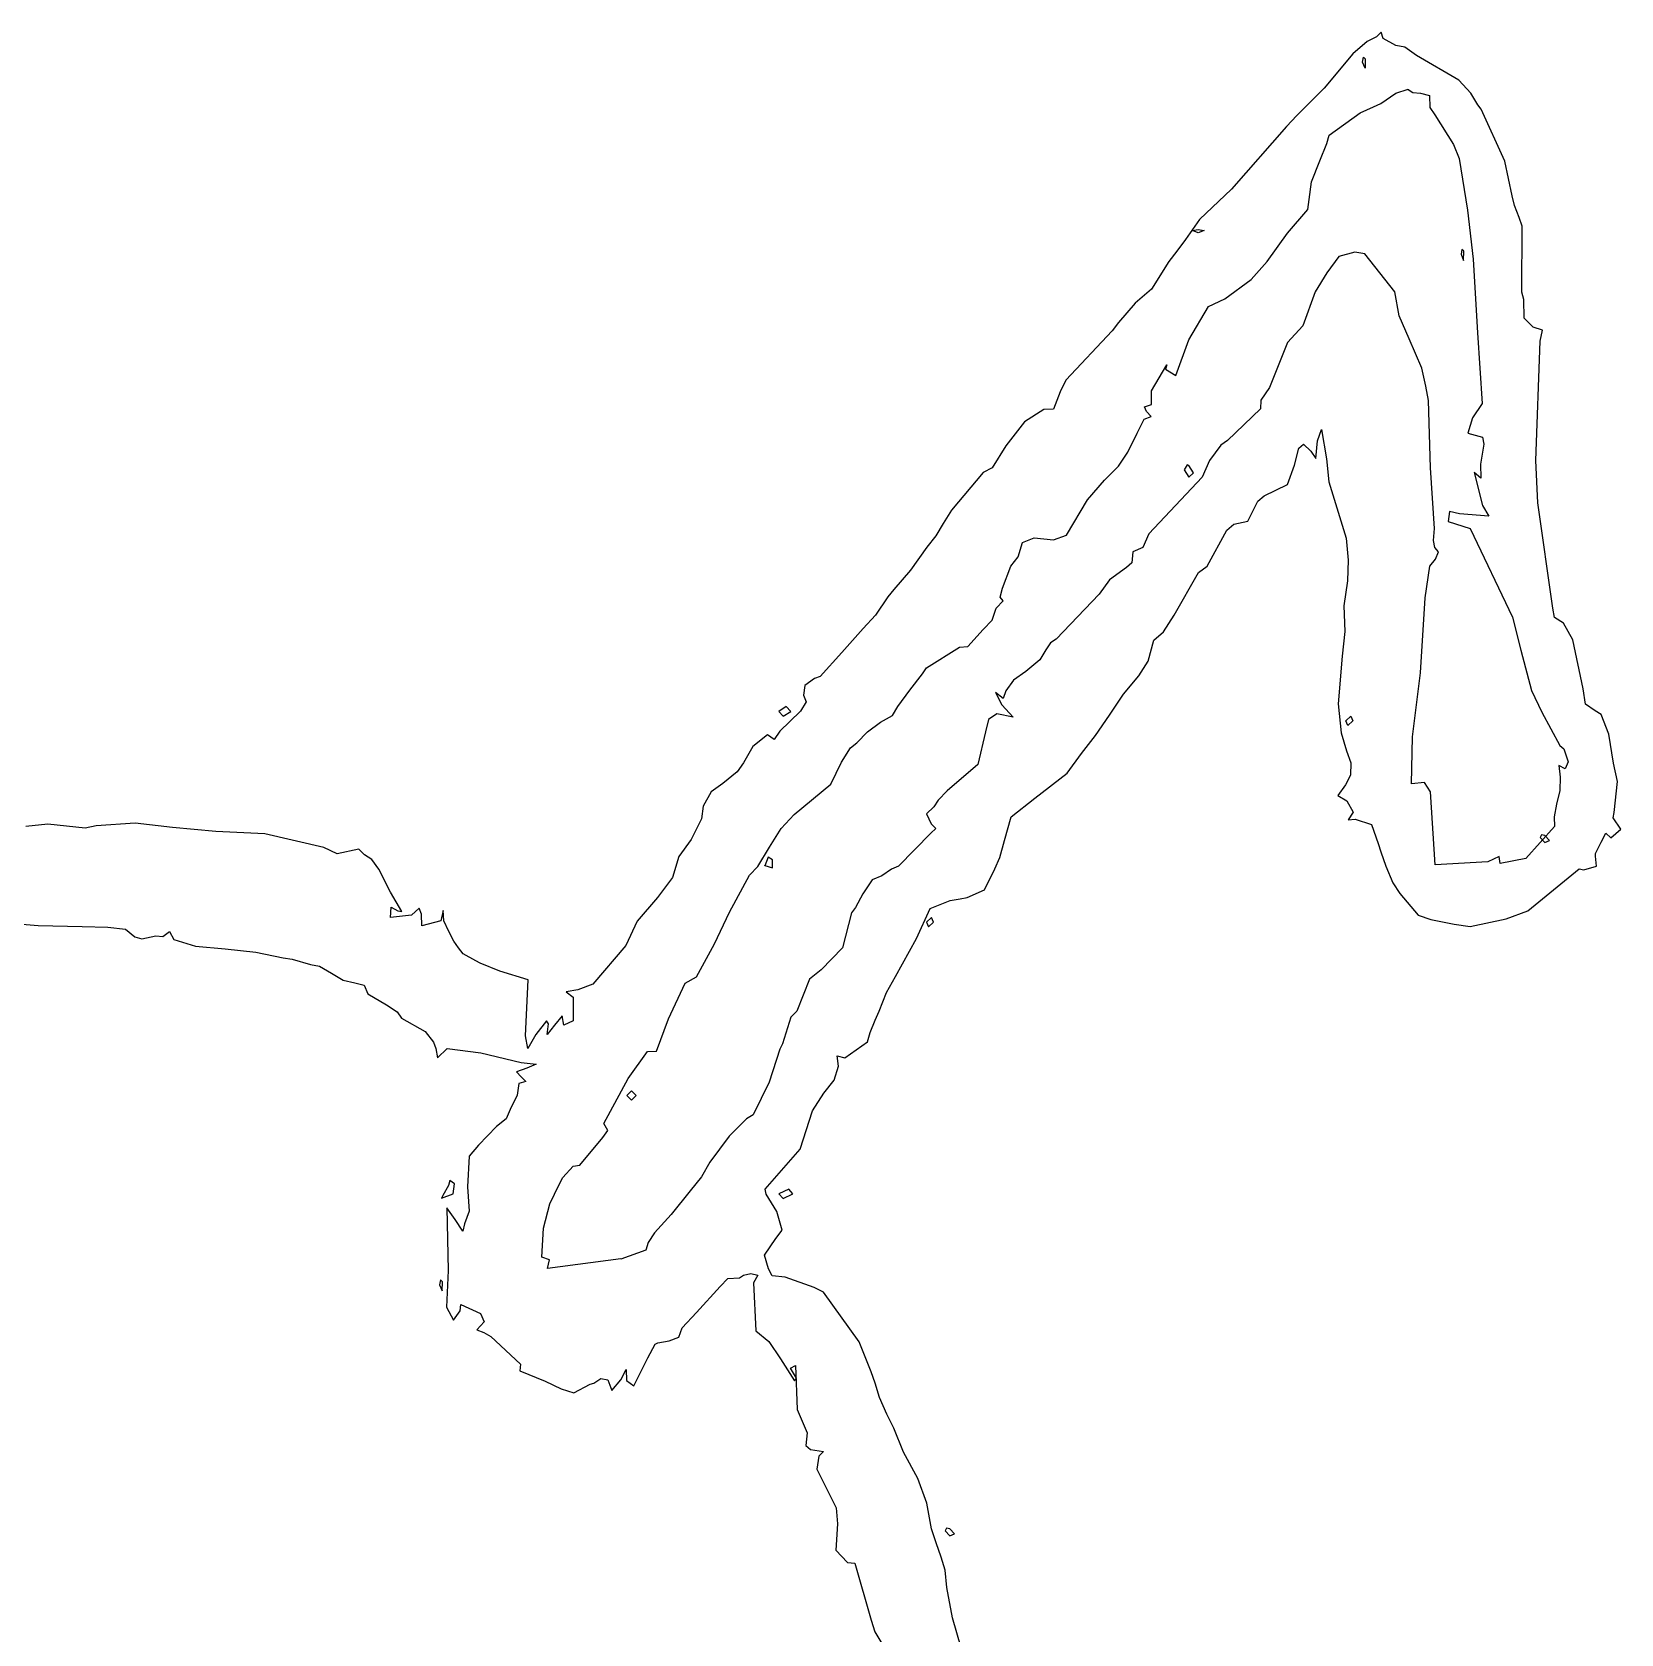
# Model space of a CAD drawing. Extents: x -16 to 63, y -3 to 108.
# Drawn here: x -3.472 to -0.668, y 7.278 to 10.105 of the extents above; entities that cross this region are included whole.
import ezdxf

# ---------------------------------------------------------------- set-up
doc = ezdxf.new("R2010")
doc.units = 0

msp = doc.modelspace()

# ---------------------------------------------------------------- linework, layer by layer
at = {"layer": 'Layer 1'}
for p, q in [((-1.099495, 10.096575), (-1.116121, 10.088409)), ((-1.091474, 10.104888), (-1.099495, 10.096575)), ((-1.087828, 10.093367), (-1.091474, 10.104888)), ((-1.065368, 10.081116), (-1.087828, 10.093367)), ((-1.141206, 10.066532), (-1.191959, 10.005862)), ((-1.116121, 10.088409), (-1.141206, 10.066532)), ((-1.049325, 10.078055), (-1.065368, 10.081116)), ((-1.029199, 10.063616), (-1.049325, 10.078055)), ((-0.954382, 10.020155), (-1.029199, 10.063616)), ((-1.124156, 10.051941), (-1.122551, 10.060401)), ((-1.119781, 10.041003), (-1.124156, 10.051941)), ((-1.122551, 10.060401), (-1.122549, 10.060337)), ((-1.122549, 10.060337), (-1.119195, 10.056834)), ((-1.11934, 10.0569), (-1.119781, 10.041003)), ((-1.119195, 10.056834), (-1.11934, 10.0569)), ((-0.932943, 9.99682), (-0.954382, 10.020155)), ((-1.191959, 10.005862), (-1.239941, 9.957442)), ((-1.10476, 9.972754), (-1.09178, 9.978877)), ((-1.09178, 9.978877), (-1.065383, 9.996816)), ((-1.065383, 9.996816), (-1.043944, 10.003812)), ((-1.043944, 10.003812), (-1.04394, 10.003749)), ((-1.04394, 10.003749), (-1.035627, 9.99835)), ((-1.035627, 9.99835), (-1.021772, 9.997186)), ((-1.021772, 9.997186), (-1.006021, 9.992668)), ((-1.006021, 9.992668), (-1.005439, 9.971667)), ((-0.920692, 9.976549), (-0.932943, 9.99682)), ((-1.239941, 9.957442), (-1.258609, 9.938482)), ((-1.183369, 9.923167), (-1.128678, 9.9624)), ((-1.128678, 9.9624), (-1.10476, 9.972754)), ((-1.005439, 9.971667), (-0.996542, 9.958978)), ((-0.996542, 9.958978), (-0.963582, 9.906475)), ((-0.91515, 9.968673), (-0.920692, 9.976549)), ((-0.873293, 9.877084), (-0.91515, 9.968673)), ((-1.258609, 9.938482), (-1.355594, 9.827642)), ((-1.187307, 9.908), (-1.183369, 9.923167)), ((-1.199558, 9.877373), (-1.187307, 9.908)), ((-0.963582, 9.906475), (-0.953664, 9.881535)), ((-1.214434, 9.840767), (-1.199558, 9.877373)), ((-0.953664, 9.881535), (-0.938934, 9.790676)), ((-0.860168, 9.81583), (-0.873293, 9.877084)), ((-1.218663, 9.809411), (-1.214434, 9.840767)), ((-1.355594, 9.827642), (-1.412035, 9.773826)), ((-1.220705, 9.791909), (-1.218663, 9.809411)), ((-0.855793, 9.798767), (-0.860168, 9.81583)), ((-1.256436, 9.750053), (-1.220705, 9.791909)), ((-0.938934, 9.790676), (-0.929017, 9.7039)), ((-0.848063, 9.777911), (-0.855793, 9.798767)), ((-1.412035, 9.773826), (-1.436829, 9.73897)), ((-1.424443, 9.7548), (-1.414088, 9.756547)), ((-1.414088, 9.750715), (-1.424443, 9.7548)), ((-1.414088, 9.756547), (-1.403733, 9.7548)), ((-1.414088, 9.756547), (-1.414088, 9.756547)), ((-1.403733, 9.7548), (-1.414088, 9.750715)), ((-0.842666, 9.762161), (-0.848063, 9.777911)), ((-0.843249, 9.64607), (-0.842666, 9.762161)), ((-1.436829, 9.73897), (-1.451996, 9.717968)), ((-1.292751, 9.700029), (-1.256436, 9.750053)), ((-1.465705, 9.700176), (-1.496624, 9.650881)), ((-1.451996, 9.717968), (-1.465705, 9.700176)), ((-1.320461, 9.668089), (-1.292751, 9.700029)), ((-1.166297, 9.708999), (-1.187007, 9.67983)), ((-1.137566, 9.716582), (-1.166297, 9.708999)), ((-1.120211, 9.713521), (-1.137566, 9.716582)), ((-1.067125, 9.646288), (-1.120211, 9.713521)), ((-0.948851, 9.721399), (-0.950456, 9.71294)), ((-0.950456, 9.71294), (-0.950306, 9.71298)), ((-0.950306, 9.71298), (-0.946077, 9.702042)), ((-0.948848, 9.721441), (-0.948851, 9.721399)), ((-0.945494, 9.717939), (-0.948848, 9.721441)), ((-0.946077, 9.702042), (-0.945494, 9.717939)), ((-0.929017, 9.7039), (-0.921579, 9.5741)), ((-1.366985, 9.633962), (-1.320461, 9.668089)), ((-1.187007, 9.67983), (-1.207571, 9.646286)), ((-1.496624, 9.650881), (-1.525355, 9.626525)), ((-1.207571, 9.646286), (-1.229447, 9.586637)), ((-1.059832, 9.604285), (-1.067125, 9.646288)), ((-0.839749, 9.632944), (-0.843249, 9.64607)), ((-1.525355, 9.626525), (-1.554669, 9.592398)), ((-1.430426, 9.56177), (-1.396007, 9.620837)), ((-1.396007, 9.620837), (-1.366985, 9.633962)), ((-0.839167, 9.600129), (-0.839749, 9.632944)), ((-1.554669, 9.592398), (-1.565899, 9.577522)), ((-1.229447, 9.586637), (-1.25672, 9.557323)), ((-1.042039, 9.563304), (-1.059832, 9.604285)), ((-0.822978, 9.583941), (-0.839167, 9.600129)), ((-0.806935, 9.578833), (-0.822978, 9.583941)), ((-1.565899, 9.577522), (-1.647717, 9.490308)), ((-1.453469, 9.499058), (-1.430426, 9.56177)), ((-1.25672, 9.557323), (-1.288222, 9.477401)), ((-1.019434, 9.511675), (-1.042039, 9.563304)), ((-0.921579, 9.5741), (-0.913412, 9.449259)), ((-0.818165, 9.348548), (-0.810727, 9.559144)), ((-0.810727, 9.559144), (-0.806935, 9.578833)), ((-1.496493, 9.471785), (-1.469366, 9.517872)), ((-1.469366, 9.517872), (-1.471846, 9.510143)), ((-1.471846, 9.510143), (-1.453469, 9.499058)), ((-1.012579, 9.479736), (-1.019434, 9.511675)), ((-1.657926, 9.469745), (-1.669739, 9.439555)), ((-1.647717, 9.490308), (-1.657926, 9.469745)), ((-1.496344, 9.44743), (-1.496493, 9.471785)), ((-1.288222, 9.477401), (-1.303827, 9.455233)), ((-1.008058, 9.454505), (-1.012579, 9.479736)), ((-1.509178, 9.443786), (-1.496344, 9.44743)), ((-1.505677, 9.435327), (-1.509178, 9.443786)), ((-1.303827, 9.455233), (-1.304267, 9.440211)), ((-1.00412, 9.33579), (-1.008058, 9.454505)), ((-0.913412, 9.449259), (-0.930184, 9.423882)), ((-1.72093, 9.417093), (-1.753744, 9.374507)), ((-1.686365, 9.438532), (-1.72093, 9.417093)), ((-1.669739, 9.439555), (-1.686365, 9.438532)), ((-1.52172, 9.397113), (-1.509323, 9.42176)), ((-1.509323, 9.42176), (-1.496927, 9.426285)), ((-1.496927, 9.426285), (-1.505677, 9.435327)), ((-1.304267, 9.440211), (-1.36275, 9.384208)), ((-0.930184, 9.423882), (-0.938205, 9.397047)), ((-1.5382, 9.363423), (-1.52172, 9.397113)), ((-1.203629, 9.383702), (-1.196336, 9.403682)), ((-1.196336, 9.403682), (-1.187877, 9.352054)), ((-0.938205, 9.397047), (-0.912828, 9.389759)), ((-0.912828, 9.389759), (-0.910349, 9.377362)), ((-1.753744, 9.374507), (-1.777808, 9.336151)), ((-1.55468, 9.339068), (-1.5382, 9.363423)), ((-1.374418, 9.375603), (-1.393961, 9.348623)), ((-1.36275, 9.384208), (-1.374418, 9.375603)), ((-1.244464, 9.340824), (-1.236735, 9.370575)), ((-1.236735, 9.370575), (-1.22813, 9.37743)), ((-1.22813, 9.37743), (-1.21515, 9.365034)), ((-1.21515, 9.365034), (-1.206545, 9.352637)), ((-1.206545, 9.352637), (-1.203629, 9.383702)), ((-0.910349, 9.377362), (-0.915891, 9.342214)), ((-1.777808, 9.336151), (-1.793851, 9.327546)), ((-1.579328, 9.314274), (-1.55468, 9.339068)), ((-1.433777, 9.341188), (-1.438882, 9.332437)), ((-1.438882, 9.332437), (-1.430569, 9.319602)), ((-1.430569, 9.340166), (-1.433777, 9.341189)), ((-1.433777, 9.341189), (-1.433777, 9.341188)), ((-1.422401, 9.327332), (-1.430569, 9.340166)), ((-1.393961, 9.348623), (-1.407086, 9.319454)), ((-1.256569, 9.306551), (-1.244464, 9.340824)), ((-1.187877, 9.352054), (-1.183794, 9.311364)), ((-0.99712, 9.228596), (-1.00412, 9.33579)), ((-0.915891, 9.342214), (-0.915451, 9.317421)), ((-0.814811, 9.274169), (-0.818165, 9.348548)), ((-1.793851, 9.327546), (-1.849271, 9.261188)), ((-1.609225, 9.279418), (-1.579328, 9.314274)), ((-1.407086, 9.319454), (-1.501009, 9.219552)), ((-1.430569, 9.319602), (-1.422401, 9.327332)), ((-1.297843, 9.286425), (-1.256569, 9.306551)), ((-1.183794, 9.311364), (-1.153313, 9.211899)), ((-0.915451, 9.317421), (-0.927118, 9.327776)), ((-0.927118, 9.327776), (-0.91268, 9.269293)), ((-1.646561, 9.216852), (-1.609225, 9.279418)), ((-1.326574, 9.241943), (-1.309218, 9.276945)), ((-1.309218, 9.276945), (-1.297843, 9.286425)), ((-0.788268, 9.088074), (-0.814811, 9.274169)), ((-1.849271, 9.261188), (-1.864293, 9.237707)), ((-0.970725, 9.258936), (-0.972913, 9.240998)), ((-0.952933, 9.254852), (-0.970725, 9.258936)), ((-0.90145, 9.250626), (-0.952933, 9.254852)), ((-0.91268, 9.269293), (-0.90145, 9.250626)), ((-1.876981, 9.216123), (-1.893024, 9.19585)), ((-1.864293, 9.237707), (-1.876981, 9.216123)), ((-1.669604, 9.20883), (-1.646561, 9.216852)), ((-1.501009, 9.219552), (-1.511947, 9.195342)), ((-1.398328, 9.162459), (-1.363909, 9.2259)), ((-1.363909, 9.2259), (-1.351367, 9.236693)), ((-1.351367, 9.236693), (-1.326574, 9.241943)), ((-0.99887, 9.207887), (-0.99712, 9.228596)), ((-0.972913, 9.240998), (-0.934557, 9.228601)), ((-0.934557, 9.228601), (-0.859739, 9.072112)), ((-1.893024, 9.19585), (-1.9219, 9.155306)), ((-1.731733, 9.179077), (-1.724149, 9.20387)), ((-1.724149, 9.20387), (-1.70344, 9.212183)), ((-1.70344, 9.212183), (-1.669604, 9.20883)), ((-1.529302, 9.187758), (-1.531344, 9.168361)), ((-1.511947, 9.195342), (-1.529302, 9.187758)), ((-1.153313, 9.211899), (-1.149666, 9.173251)), ((-0.996829, 9.195198), (-0.99887, 9.207887)), ((-0.990411, 9.187761), (-0.996829, 9.195198)), ((-0.995661, 9.174781), (-0.990411, 9.187761)), ((-1.759297, 9.123365), (-1.744859, 9.162305)), ((-1.744859, 9.162305), (-1.731733, 9.179077)), ((-1.54097, 9.160048), (-1.570867, 9.138318)), ((-1.531344, 9.168361), (-1.54097, 9.160048)), ((-1.413496, 9.151083), (-1.398328, 9.162459)), ((-1.149666, 9.173251), (-1.150687, 9.136644)), ((-1.013454, 9.106673), (-1.005433, 9.162384)), ((-1.005433, 9.162384), (-0.995661, 9.174781)), ((-1.9219, 9.155306), (-1.950923, 9.121179)), ((-1.570867, 9.138318), (-1.588952, 9.112795)), ((-1.456519, 9.075975), (-1.413496, 9.151083)), ((-1.150687, 9.136644), (-1.157104, 9.092163)), ((-1.961861, 9.108199), (-1.983737, 9.076114)), ((-1.950923, 9.121179), (-1.961861, 9.108199)), ((-1.763527, 9.107614), (-1.759297, 9.123365)), ((-1.758276, 9.101051), (-1.763527, 9.107614)), ((-1.588952, 9.112795), (-1.664936, 9.033603)), ((-1.022059, 8.974394), (-1.013454, 9.106673)), ((-1.983737, 9.076114), (-2.00503, 9.052195)), ((-1.777965, 9.066924), (-1.770527, 9.088216)), ((-1.770527, 9.088216), (-1.758276, 9.101051)), ((-1.475333, 9.046514), (-1.456519, 9.075975)), ((-1.157104, 9.092163), (-1.155646, 9.046806)), ((-0.785642, 9.072031), (-0.788268, 9.088074)), ((-2.00503, 9.052195), (-2.04295, 9.010047)), ((-1.820843, 9.020837), (-1.793425, 9.050735)), ((-1.793425, 9.050735), (-1.777965, 9.066924)), ((-1.492397, 9.031638), (-1.475333, 9.046514)), ((-1.155646, 9.046806), (-1.160313, 9.003345)), ((-0.859739, 9.072112), (-0.845009, 9.014213)), ((-0.7696, 9.061822), (-0.785642, 9.072031)), ((-0.75312, 9.032508), (-0.7696, 9.061822)), ((-1.893327, 8.982774), (-1.835427, 9.019672)), ((-1.835427, 9.019672), (-1.820843, 9.020837)), ((-1.674561, 9.027189), (-1.683166, 9.014792)), ((-1.664936, 9.033603), (-1.674561, 9.027189)), ((-1.50246, 8.995032), (-1.492397, 9.031638)), ((-0.735035, 8.945732), (-0.75312, 9.032508)), ((-2.04295, 9.010047), (-2.081014, 8.967899)), ((-1.693375, 8.997145), (-1.71846, 8.976581)), ((-1.683166, 9.014792), (-1.693375, 8.997145)), ((-1.51894, 8.968781), (-1.50246, 8.995032)), ((-1.160313, 9.003345), (-1.167313, 8.919193)), ((-0.845009, 9.014213), (-0.826196, 8.942896)), ((-2.091369, 8.964397), (-2.108433, 8.951563)), ((-2.081014, 8.967899), (-2.091369, 8.964397)), ((-1.923079, 8.943542), (-1.900619, 8.972565)), ((-1.900619, 8.972565), (-1.893327, 8.982774)), ((-1.740336, 8.960976), (-1.753754, 8.942163)), ((-1.71846, 8.976581), (-1.740336, 8.960976)), ((-1.545775, 8.936258), (-1.51894, 8.968781)), ((-1.036206, 8.861366), (-1.022059, 8.974394)), ((-2.108433, 8.951563), (-2.110474, 8.934645)), ((-2.110474, 8.934645), (-2.105807, 8.922978)), ((-1.94408, 8.914666), (-1.923079, 8.943542)), ((-1.758566, 8.928891), (-1.771692, 8.939245)), ((-1.771692, 8.939245), (-1.760754, 8.917515)), ((-1.753754, 8.942163), (-1.758566, 8.928891)), ((-1.570714, 8.89936), (-1.545775, 8.936258)), ((-0.826196, 8.942896), (-0.808111, 8.904539)), ((-0.73066, 8.918897), (-0.735035, 8.945732)), ((-2.141107, 8.914453), (-2.153941, 8.906139)), ((-2.153941, 8.906139), (-2.146211, 8.897973)), ((-2.146211, 8.897973), (-2.133231, 8.906139)), ((-2.133231, 8.906139), (-2.141107, 8.914453)), ((-2.141107, 8.914453), (-2.141107, 8.914453)), ((-2.116162, 8.90679), (-2.134684, 8.888267)), ((-2.105807, 8.922978), (-2.116162, 8.90679)), ((-1.953706, 8.898623), (-1.94408, 8.914666)), ((-1.760754, 8.917515), (-1.740628, 8.895931)), ((-1.167313, 8.919193), (-1.161626, 8.868003)), ((-0.808111, 8.904539), (-0.776172, 8.846202)), ((-0.714034, 8.907375), (-0.73066, 8.918897)), ((-0.70295, 8.900812), (-0.714034, 8.907375)), ((-2.134684, 8.888267), (-2.152185, 8.871058)), ((-1.997604, 8.869892), (-1.974999, 8.887101)), ((-1.974999, 8.887101), (-1.953706, 8.898623)), ((-1.784089, 8.89199), (-1.789339, 8.869823)), ((-1.76965, 8.902054), (-1.784089, 8.89199)), ((-1.740628, 8.895931), (-1.76965, 8.902054)), ((-1.595507, 8.863628), (-1.570714, 8.89936)), ((-1.153755, 8.889659), (-1.145004, 8.897973)), ((-1.150108, 8.881346), (-1.153755, 8.889659)), ((-1.141358, 8.889659), (-1.150108, 8.881346)), ((-1.145004, 8.897973), (-1.141358, 8.889659)), ((-1.145004, 8.897973), (-1.145004, 8.897973)), ((-0.689678, 8.866101), (-0.70295, 8.900812)), ((-2.174061, 8.864933), (-2.200021, 8.844223)), ((-2.16254, 8.856619), (-2.174061, 8.864933)), ((-2.152185, 8.871058), (-2.16254, 8.856619)), ((-2.027794, 8.841744), (-2.016564, 8.850495)), ((-2.016564, 8.850495), (-1.997604, 8.869892)), ((-1.789339, 8.869823), (-1.803048, 8.812652)), ((-1.620301, 8.831835), (-1.595507, 8.863628)), ((-1.161626, 8.868003), (-1.152438, 8.836355)), ((-1.037956, 8.778089), (-1.036206, 8.861366)), ((-0.681511, 8.814618), (-0.689678, 8.866101)), ((-2.200021, 8.844223), (-2.216502, 8.815346)), ((-2.043545, 8.816222), (-2.027794, 8.841744)), ((-1.645094, 8.796978), (-1.620301, 8.831835)), ((-1.152438, 8.836355), (-1.145145, 8.815354)), ((-0.776172, 8.846202), (-0.769171, 8.840079)), ((-0.769171, 8.840079), (-0.761588, 8.817328)), ((-2.22744, 8.799595), (-2.252816, 8.778739)), ((-2.216502, 8.815346), (-2.22744, 8.799595)), ((-2.062358, 8.777865), (-2.043545, 8.816222)), ((-1.803048, 8.812652), (-1.857009, 8.765691)), ((-1.702556, 8.753226), (-1.645094, 8.796978)), ((-1.145728, 8.793332), (-1.154041, 8.776706)), ((-1.145145, 8.815354), (-1.145728, 8.793332)), ((-0.7664, 8.804932), (-0.778068, 8.810763)), ((-0.778068, 8.810763), (-0.775297, 8.789762)), ((-0.761588, 8.817328), (-0.7664, 8.804932)), ((-0.674219, 8.782242), (-0.681511, 8.814618)), ((-2.273234, 8.764155), (-2.287381, 8.738925)), ((-2.252816, 8.778739), (-2.273234, 8.764155)), ((-2.127258, 8.723904), (-2.062358, 8.777865)), ((-1.857009, 8.765691), (-1.872906, 8.749211)), ((-1.154041, 8.776706), (-1.168042, 8.7576)), ((-1.014621, 8.780718), (-1.037956, 8.778089)), ((-1.00412, 8.764091), (-1.014621, 8.780718)), ((-0.995953, 8.635458), (-1.00412, 8.764091)), ((-0.776317, 8.766427), (-0.782151, 8.742509)), ((-0.775297, 8.789762), (-0.776317, 8.766427)), ((-0.680198, 8.727989), (-0.674219, 8.782242)), ((-2.287381, 8.738925), (-2.29059, 8.716611)), ((-1.880636, 8.737689), (-1.893616, 8.725147)), ((-1.872906, 8.749211), (-1.880636, 8.737689)), ((-1.744267, 8.720119), (-1.702556, 8.753226)), ((-1.168042, 8.7576), (-1.151999, 8.748412)), ((-1.151999, 8.748412), (-1.140915, 8.728578)), ((-0.782151, 8.742509), (-0.785798, 8.720195)), ((-3.443626, 8.707136), (-3.482712, 8.70276)), ((-3.378289, 8.700281), (-3.443626, 8.707136)), ((-3.289908, 8.708734), (-3.358454, 8.704216)), ((-3.224133, 8.701296), (-3.289908, 8.708734)), ((-2.29059, 8.716611), (-2.30882, 8.679858)), ((-2.150009, 8.699694), (-2.127258, 8.723904)), ((-1.893616, 8.725147), (-1.885303, 8.707791)), ((-1.885303, 8.707791), (-1.87699, 8.699479)), ((-1.756226, 8.678408), (-1.744267, 8.720119)), ((-1.140915, 8.728578), (-1.149374, 8.714577)), ((-1.149374, 8.714577), (-1.136977, 8.716033)), ((-1.136977, 8.716033), (-1.108392, 8.706699)), ((-1.108392, 8.706699), (-1.096579, 8.672718)), ((-0.785798, 8.720195), (-0.785357, 8.70284)), ((-0.681803, 8.718071), (-0.680198, 8.727989)), ((-0.668239, 8.698382), (-0.681803, 8.718071)), ((-3.358454, 8.704216), (-3.378289, 8.700281)), ((-3.147712, 8.69415), (-3.224133, 8.701296)), ((-3.061227, 8.690066), (-3.147712, 8.69415)), ((-2.95695, 8.666148), (-3.061227, 8.690066)), ((-2.30882, 8.679858), (-2.330842, 8.649961)), ((-2.170573, 8.666588), (-2.150009, 8.699694)), ((-1.885886, 8.691311), (-1.943202, 8.63312)), ((-1.87699, 8.699479), (-1.885886, 8.691311)), ((-1.763955, 8.64851), (-1.756226, 8.678408)), ((-0.785357, 8.70284), (-0.835818, 8.646399)), ((-0.808253, 8.688252), (-0.810586, 8.683435)), ((-0.810586, 8.683435), (-0.802419, 8.674685)), ((-0.808253, 8.688245), (-0.808253, 8.688252)), ((-0.802419, 8.68708), (-0.808253, 8.688245)), ((-0.794106, 8.678329), (-0.802419, 8.68708)), ((-0.802419, 8.674685), (-0.794106, 8.678329)), ((-0.70295, 8.675485), (-0.694637, 8.691382)), ((-0.694637, 8.691382), (-0.686324, 8.683068)), ((-0.686324, 8.683068), (-0.668239, 8.698382)), ((-2.933324, 8.654772), (-2.95695, 8.666148)), ((-2.895113, 8.662793), (-2.933324, 8.654772)), ((-2.884904, 8.652876), (-2.895113, 8.662793)), ((-2.872362, 8.644563), (-2.884904, 8.652876)), ((-2.330842, 8.649961), (-2.341926, 8.612917)), ((-2.191283, 8.632169), (-2.170573, 8.666588)), ((-1.096579, 8.672718), (-1.092057, 8.658134)), ((-1.092057, 8.658134), (-1.083161, 8.633194)), ((-0.882925, 8.649899), (-0.903343, 8.640857)), ((-0.881467, 8.637794), (-0.882925, 8.649899)), ((-0.713159, 8.655504), (-0.70295, 8.675485)), ((-0.713013, 8.650696), (-0.713159, 8.655504)), ((-0.711555, 8.632903), (-0.713013, 8.650696)), ((-2.859965, 8.627791), (-2.872362, 8.644563)), ((-2.839401, 8.587101), (-2.859965, 8.627791)), ((-2.205867, 8.617001), (-2.191283, 8.632169)), ((-2.173193, 8.648728), (-2.179027, 8.633852)), ((-2.179027, 8.633852), (-2.17888, 8.63389)), ((-2.17888, 8.63389), (-2.165025, 8.630097)), ((-2.165466, 8.644098), (-2.173195, 8.648765)), ((-2.173195, 8.648765), (-2.173193, 8.648728)), ((-2.165025, 8.630097), (-2.165466, 8.644098)), ((-1.955161, 8.62787), (-1.972371, 8.615912)), ((-1.943202, 8.63312), (-1.955161, 8.62787)), ((-1.791228, 8.591194), (-1.773143, 8.628239)), ((-1.773143, 8.628239), (-1.763955, 8.64851)), ((-1.083161, 8.633194), (-1.070764, 8.603296)), ((-0.903343, 8.640857), (-0.995953, 8.635458)), ((-0.835818, 8.646399), (-0.881467, 8.637794)), ((-0.83275, 8.554443), (-0.742036, 8.628385)), ((-0.742036, 8.628385), (-0.734014, 8.62678)), ((-0.734014, 8.62678), (-0.711555, 8.632903)), ((-2.341926, 8.612917), (-2.368324, 8.577769)), ((-2.241015, 8.55181), (-2.205867, 8.617001)), ((-1.989143, 8.608915), (-2.00606, 8.583976)), ((-1.972371, 8.615912), (-1.989143, 8.608915)), ((-1.070764, 8.603296), (-1.058222, 8.584921)), ((-2.819275, 8.55312), (-2.839401, 8.587101)), ((-2.368324, 8.577769), (-2.403909, 8.535912)), ((-2.00606, 8.583976), (-2.018603, 8.560349)), ((-1.887192, 8.558093), (-1.852044, 8.572531)), ((-1.852044, 8.572531), (-1.834251, 8.575592)), ((-1.834251, 8.575592), (-1.821563, 8.577631)), ((-1.821563, 8.577631), (-1.791228, 8.591194)), ((-1.058222, 8.584921), (-1.025845, 8.546272)), ((-2.839402, 8.542473), (-2.838381, 8.560557)), ((-2.802212, 8.546557), (-2.839402, 8.542473)), ((-2.838381, 8.560557), (-2.82613, 8.554285)), ((-2.82613, 8.554285), (-2.819275, 8.55312)), ((-2.788794, 8.558953), (-2.802212, 8.546557)), ((-2.784565, 8.548016), (-2.788794, 8.558953)), ((-2.783833, 8.527452), (-2.784565, 8.548016)), ((-2.746643, 8.55487), (-2.750289, 8.536348)), ((-2.745476, 8.536348), (-2.746643, 8.55487)), ((-2.267412, 8.495952), (-2.241015, 8.55181)), ((-2.025749, 8.550724), (-2.0415, 8.488741)), ((-2.018603, 8.560349), (-2.025749, 8.550724)), ((-1.91111, 8.50559), (-1.887192, 8.558093)), ((-1.884863, 8.542409), (-1.893614, 8.534242)), ((-1.881217, 8.534242), (-1.884863, 8.542409)), ((-1.884863, 8.542409), (-1.884863, 8.542409)), ((-1.025845, 8.546272), (-1.003823, 8.538688)), ((-1.003823, 8.538688), (-0.962549, 8.530813)), ((-0.934402, 8.526295), (-0.87096, 8.540151)), ((-0.87096, 8.540151), (-0.83275, 8.554443)), ((-3.50955, 8.53253), (-3.460839, 8.528304)), ((-3.460839, 8.528304), (-3.383105, 8.526698)), ((-3.383105, 8.526698), (-3.338185, 8.525093)), ((-3.338185, 8.525093), (-3.306683, 8.522031)), ((-3.306683, 8.522031), (-3.290203, 8.50803)), ((-3.278098, 8.504528), (-3.253597, 8.509778)), ((-3.253597, 8.509778), (-3.240908, 8.508613)), ((-3.240908, 8.508613), (-3.229241, 8.5178)), ((-3.229241, 8.5178), (-3.221511, 8.503362)), ((-2.750289, 8.536348), (-2.783833, 8.527452)), ((-2.736142, 8.51768), (-2.745476, 8.536348)), ((-2.727829, 8.500616), (-2.736142, 8.51768)), ((-2.403909, 8.535912), (-2.424327, 8.492889)), ((-1.893614, 8.534242), (-1.889967, 8.525929)), ((-1.889967, 8.525929), (-1.881217, 8.534242)), ((-0.962549, 8.530813), (-0.934402, 8.526295)), ((-3.290203, 8.50803), (-3.278098, 8.504528)), ((-3.221511, 8.503362), (-3.183301, 8.491841)), ((-3.183301, 8.491841), (-3.131089, 8.487174)), ((-3.131089, 8.487174), (-3.076981, 8.481193)), ((-3.076981, 8.481193), (-3.028416, 8.471129)), ((-2.719516, 8.488803), (-2.727829, 8.500616)), ((-2.711349, 8.478157), (-2.719516, 8.488803)), ((-2.424327, 8.492889), (-2.482227, 8.424488)), ((-2.299498, 8.437907), (-2.267412, 8.495952)), ((-2.0415, 8.488741), (-2.079419, 8.450092)), ((-1.948008, 8.438502), (-1.91111, 8.50559)), ((-3.028416, 8.471129), (-3.012665, 8.468941)), ((-3.012665, 8.468941), (-2.980725, 8.459753)), ((-2.980725, 8.459753), (-2.964683, 8.4564)), ((-2.964683, 8.4564), (-2.943244, 8.444149)), ((-2.688743, 8.466198), (-2.711349, 8.478157)), ((-2.681014, 8.461681), (-2.688743, 8.466198)), ((-2.646303, 8.447972), (-2.681014, 8.461681)), ((-2.943244, 8.444149), (-2.92268, 8.431753)), ((-2.92268, 8.431753), (-2.901971, 8.427228)), ((-2.901971, 8.427228), (-2.88549, 8.422852)), ((-2.596279, 8.432366), (-2.646303, 8.447972)), ((-2.600946, 8.333777), (-2.596279, 8.432366)), ((-2.482227, 8.424488), (-2.508624, 8.415009)), ((-2.348501, 8.363381), (-2.319332, 8.426823)), ((-2.319332, 8.426823), (-2.299498, 8.437907)), ((-2.100129, 8.433612), (-2.122151, 8.377171)), ((-2.079419, 8.450092), (-2.100129, 8.433612)), ((-1.964343, 8.409917), (-1.948008, 8.438502)), ((-2.88549, 8.422852), (-2.879219, 8.407538)), ((-2.879219, 8.407538), (-2.846113, 8.388433)), ((-2.508624, 8.415009), (-2.52948, 8.411074)), ((-2.52948, 8.411074), (-2.517083, 8.402032)), ((-2.517083, 8.402032), (-2.517232, 8.360175)), ((-1.976885, 8.377248), (-1.964343, 8.409917)), ((-2.846113, 8.388433), (-2.827591, 8.375745)), ((-2.827591, 8.375745), (-2.819716, 8.364661)), ((-2.53663, 8.368925), (-2.550047, 8.3523)), ((-2.533567, 8.3523), (-2.53663, 8.368925)), ((-2.122151, 8.377171), (-2.132651, 8.366817)), ((-1.984031, 8.361206), (-1.976885, 8.377248)), ((-2.819716, 8.364661), (-2.778005, 8.341034)), ((-2.778005, 8.341034), (-2.763566, 8.322658)), ((-2.563902, 8.360028), (-2.583154, 8.335818)), ((-2.560402, 8.35507), (-2.563902, 8.360028)), ((-2.563027, 8.335819), (-2.560402, 8.35507)), ((-2.550047, 8.3523), (-2.563027, 8.335819)), ((-2.517232, 8.360175), (-2.533567, 8.3523)), ((-2.369794, 8.306794), (-2.348501, 8.363381)), ((-2.132651, 8.366817), (-2.147381, 8.319272)), ((-1.997449, 8.323286), (-1.992782, 8.339621)), ((-1.992782, 8.339621), (-1.984031, 8.361206)), ((-2.763566, 8.322658), (-2.759337, 8.311428)), ((-2.759337, 8.311428), (-2.756566, 8.294656)), ((-2.756566, 8.294656), (-2.739065, 8.311136)), ((-2.739065, 8.311136), (-2.679999, 8.303553)), ((-2.597154, 8.311025), (-2.600946, 8.333777)), ((-2.583154, 8.335818), (-2.597154, 8.311025)), ((-2.147381, 8.319272), (-2.15234, 8.31023)), ((-2.037847, 8.294702), (-1.997449, 8.323286)), ((-2.679999, 8.303553), (-2.608828, 8.286343)), ((-2.608828, 8.286343), (-2.582138, 8.283573)), ((-2.582138, 8.283573), (-2.598473, 8.276278)), ((-2.419818, 8.258069), (-2.385837, 8.306197)), ((-2.385837, 8.306197), (-2.369794, 8.306794)), ((-2.15234, 8.31023), (-2.1713, 8.251601)), ((-2.04864, 8.280262), (-2.051119, 8.298054)), ((-2.051119, 8.298054), (-2.037847, 8.294702)), ((-2.598473, 8.276278), (-2.616703, 8.270005)), ((-2.616703, 8.270005), (-2.608536, 8.261546)), ((-2.608536, 8.261546), (-2.600369, 8.253233)), ((-2.462696, 8.178876), (-2.419818, 8.258069)), ((-2.074891, 8.232717), (-2.056515, 8.255176)), ((-2.056515, 8.255176), (-2.04864, 8.280262)), ((-2.615682, 8.228876), (-2.628079, 8.203646)), ((-2.613057, 8.24944), (-2.615682, 8.228876)), ((-2.600369, 8.253233), (-2.613057, 8.24944)), ((-2.41427, 8.236616), (-2.422583, 8.228448)), ((-2.422583, 8.228448), (-2.41427, 8.220135)), ((-2.406103, 8.228448), (-2.41427, 8.236616)), ((-2.41427, 8.236616), (-2.41427, 8.236616)), ((-2.41427, 8.220135), (-2.406103, 8.228448)), ((-2.1713, 8.251601), (-2.199447, 8.19443)), ((-2.09458, 8.201361), (-2.074891, 8.232717)), ((-2.628079, 8.203646), (-2.635371, 8.187019)), ((-2.116456, 8.133399), (-2.09458, 8.201361)), ((-2.651997, 8.173456), (-2.683937, 8.140642)), ((-2.635371, 8.187019), (-2.651997, 8.173456)), ((-2.455841, 8.16648), (-2.462696, 8.178876)), ((-2.211115, 8.186993), (-2.241888, 8.156367)), ((-2.199447, 8.19443), (-2.211115, 8.186993)), ((-2.505136, 8.105518), (-2.464737, 8.154083)), ((-2.464737, 8.154083), (-2.455841, 8.16648)), ((-2.241888, 8.156367), (-2.275577, 8.110864)), ((-2.700563, 8.121099), (-2.70348, 8.067283)), ((-2.683937, 8.140642), (-2.700563, 8.121099)), ((-2.178294, 8.06281), (-2.116456, 8.133399)), ((-2.535325, 8.083495), (-2.517095, 8.103912)), ((-2.517095, 8.103912), (-2.505136, 8.105518)), ((-2.290307, 8.084612), (-2.310579, 8.059965)), ((-2.275577, 8.110864), (-2.290307, 8.084612)), ((-2.736731, 8.069628), (-2.747086, 8.051981)), ((-2.734689, 8.078232), (-2.736731, 8.069628)), ((-2.726522, 8.072694), (-2.734689, 8.078234)), ((-2.734689, 8.078234), (-2.734689, 8.078232)), ((-2.728564, 8.054609), (-2.726522, 8.072694)), ((-2.70348, 8.067283), (-2.700271, 8.02426)), ((-2.558368, 8.037117), (-2.541742, 8.07139)), ((-2.541742, 8.07139), (-2.535325, 8.083495)), ((-2.310579, 8.059965), (-2.344269, 8.0184)), ((-2.176252, 8.054497), (-2.178294, 8.06281)), ((-2.136445, 8.063065), (-2.153946, 8.054752)), ((-2.129152, 8.054752), (-2.136445, 8.063065)), ((-2.136445, 8.063065), (-2.136445, 8.063065)), ((-2.749127, 8.047314), (-2.728564, 8.054609)), ((-2.747086, 8.051981), (-2.749127, 8.047314)), ((-2.725064, 8.009384), (-2.739648, 8.030093)), ((-2.739648, 8.030093), (-2.737315, 7.919253)), ((-2.569161, 7.994093), (-2.558368, 8.037117)), ((-2.15773, 8.023725), (-2.176252, 8.054497)), ((-2.153946, 8.054752), (-2.146653, 8.046439)), ((-2.146653, 8.046439), (-2.129152, 8.054752)), ((-2.711938, 7.98882), (-2.725064, 8.009384)), ((-2.709022, 8.001654), (-2.711938, 7.98882)), ((-2.700271, 8.02426), (-2.709022, 8.001654)), ((-2.344269, 8.0184), (-2.373583, 7.986023)), ((-2.14825, 7.990765), (-2.15773, 8.023725)), ((-2.572077, 7.943049), (-2.569161, 7.994093)), ((-2.373583, 7.986023), (-2.384521, 7.968668)), ((-2.179169, 7.94672), (-2.159334, 7.976181)), ((-2.159334, 7.976181), (-2.14825, 7.990765)), ((-2.388751, 7.955542), (-2.433087, 7.939645)), ((-2.384521, 7.968668), (-2.388751, 7.955542)), ((-2.172169, 7.922511), (-2.179169, 7.94672)), ((-2.737315, 7.919253), (-2.740378, 7.855082)), ((-2.55866, 7.938382), (-2.572077, 7.943049)), ((-2.43309, 7.93984), (-2.562306, 7.923214)), ((-2.562306, 7.923214), (-2.55866, 7.938382)), ((-2.433087, 7.939645), (-2.43309, 7.93984)), ((-2.165898, 7.910114), (-2.172169, 7.922511)), ((-2.751025, 7.90293), (-2.752628, 7.894325)), ((-2.752628, 7.894325), (-2.748253, 7.883533)), ((-2.751025, 7.902928), (-2.751025, 7.90293)), ((-2.747671, 7.899284), (-2.751025, 7.902928)), ((-2.748253, 7.883533), (-2.747671, 7.899284)), ((-2.299352, 7.84546), (-2.257349, 7.891545)), ((-2.257349, 7.891545), (-2.244369, 7.905546)), ((-2.244369, 7.905546), (-2.223805, 7.906569)), ((-2.223805, 7.906569), (-2.216221, 7.911236)), ((-2.216221, 7.911236), (-2.203679, 7.914298)), ((-2.203679, 7.914298), (-2.191282, 7.911087)), ((-2.191282, 7.911087), (-2.199012, 7.897669)), ((-2.199012, 7.897669), (-2.194491, 7.812935)), ((-2.143, 7.907485), (-2.165898, 7.910114)), ((-2.091518, 7.889692), (-2.143, 7.907485)), ((-2.07533, 7.881234), (-2.091518, 7.889692)), ((-2.716314, 7.848519), (-2.715439, 7.859458)), ((-2.715439, 7.859458), (-2.680436, 7.843561)), ((-2.012471, 7.793582), (-2.07533, 7.881234)), ((-2.740378, 7.855082), (-2.728273, 7.831747)), ((-2.728273, 7.831747), (-2.716314, 7.848519)), ((-2.680436, 7.843561), (-2.674311, 7.82883)), ((-2.324582, 7.818479), (-2.299352, 7.84546)), ((-2.674311, 7.82883), (-2.686999, 7.814538)), ((-2.686999, 7.814538), (-2.674603, 7.809871)), ((-2.674603, 7.809871), (-2.662206, 7.803165)), ((-2.662206, 7.803165), (-2.61014, 7.754454)), ((-2.347479, 7.795147), (-2.330708, 7.801852)), ((-2.330708, 7.801852), (-2.324582, 7.818479)), ((-2.194491, 7.812935), (-2.171739, 7.793975)), ((-2.385545, 7.765535), (-2.372419, 7.789308)), ((-2.372419, 7.789308), (-2.36746, 7.791936)), ((-2.36746, 7.791936), (-2.347479, 7.795147)), ((-2.171739, 7.793975), (-2.151321, 7.763786)), ((-1.991178, 7.740642), (-2.012471, 7.793582)), ((-2.61014, 7.754454), (-2.611308, 7.74264)), ((-2.397795, 7.740742), (-2.385545, 7.765535)), ((-2.151321, 7.763786), (-2.126674, 7.724701)), ((-2.133382, 7.747156), (-2.124486, 7.751682)), ((-2.123028, 7.729509), (-2.133382, 7.747156)), ((-2.124486, 7.751682), (-2.121569, 7.673947)), ((-2.611308, 7.74264), (-2.566534, 7.724264)), ((-2.566534, 7.724264), (-2.538386, 7.710992)), ((-2.515635, 7.703409), (-2.486904, 7.718722)), ((-2.486904, 7.718722), (-2.480633, 7.72047)), ((-2.480633, 7.72047), (-2.468382, 7.728783)), ((-2.468382, 7.728783), (-2.455986, 7.726304)), ((-2.455986, 7.726304), (-2.448693, 7.707636)), ((-2.448693, 7.707636), (-2.432651, 7.726304)), ((-2.432651, 7.726304), (-2.423754, 7.744826)), ((-2.423754, 7.744826), (-2.423172, 7.725283)), ((-2.423172, 7.725283), (-2.410192, 7.715949)), ((-2.410192, 7.715949), (-2.397795, 7.740742)), ((-2.126674, 7.724701), (-2.123028, 7.729509)), ((-1.984032, 7.720516), (-1.991178, 7.740642)), ((-1.976449, 7.695576), (-1.984032, 7.720516)), ((-2.538386, 7.710992), (-2.515635, 7.703409)), ((-1.963469, 7.666116), (-1.976449, 7.695576)), ((-2.121569, 7.673947), (-2.104068, 7.633112)), ((-1.951218, 7.641469), (-1.963469, 7.666116)), ((-2.104068, 7.633112), (-2.106402, 7.610798)), ((-1.9343, 7.599028), (-1.951218, 7.641469)), ((-2.106402, 7.610798), (-2.098089, 7.603801)), ((-2.098089, 7.603801), (-2.075337, 7.600299)), ((-2.083796, 7.59184), (-2.087005, 7.569089)), ((-2.075337, 7.600299), (-2.083796, 7.59184)), ((-1.908632, 7.552651), (-1.9343, 7.599028)), ((-2.087005, 7.569089), (-2.052732, 7.50098)), ((-1.893173, 7.508752), (-1.908632, 7.552651)), ((-2.052732, 7.50098), (-2.050398, 7.472542)), ((-1.88486, 7.463687), (-1.893173, 7.508752)), ((-2.050398, 7.472542), (-2.053315, 7.425872)), ((-1.876546, 7.438894), (-1.88486, 7.463687)), ((-1.858037, 7.464817), (-1.860516, 7.460008)), ((-1.858036, 7.464825), (-1.858037, 7.464817)), ((-1.852203, 7.463802), (-1.858036, 7.464825)), ((-1.84389, 7.455051), (-1.852203, 7.463802)), ((-1.867796, 7.413809), (-1.876546, 7.438894)), ((-1.860516, 7.460008), (-1.852203, 7.451258)), ((-1.852203, 7.451258), (-1.84389, 7.455051)), ((-2.053315, 7.425872), (-2.033189, 7.404287)), ((-1.860796, 7.39062), (-1.867796, 7.413809)), ((-2.033189, 7.404287), (-2.019771, 7.402973)), ((-2.019771, 7.402973), (-1.991478, 7.302488)), ((-1.857733, 7.36043), (-1.860796, 7.39062)), ((-1.847524, 7.30676), (-1.857733, 7.36043)), ((-1.991478, 7.302488), (-1.984478, 7.281778)), ((-1.832648, 7.253966), (-1.847524, 7.30676)), ((-1.984478, 7.281778), (-1.972518, 7.261215))]:
    msp.add_line(p, q, dxfattribs=at)

doc.saveas('drawing.dxf')
